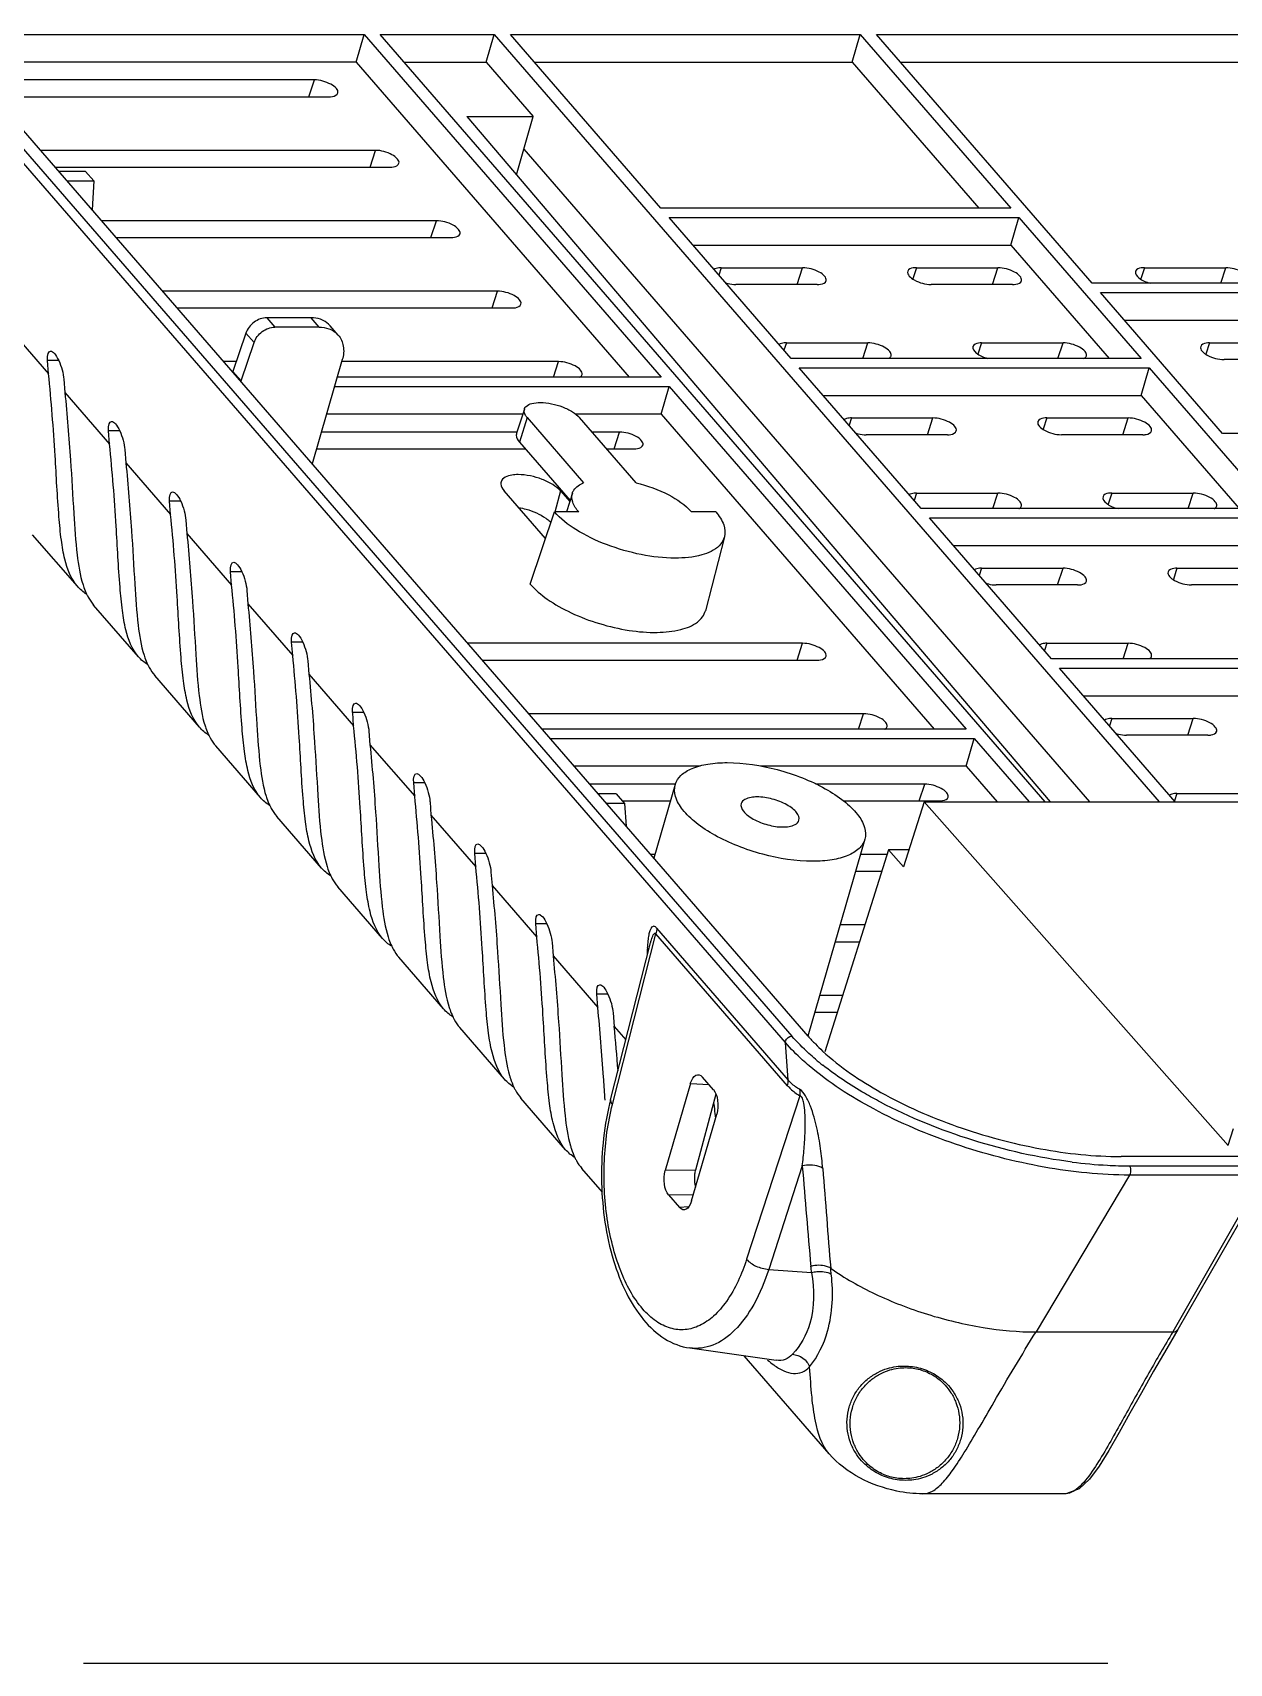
# Model space of a CAD drawing. Header units: millimetres. Extents: x -1 to 407, y -1 to 283.
# Drawn here: x 152.37 to 168.29, y 73.95 to 95.66 of the extents above; entities that cross this region are included whole.
import ezdxf

# ---------------------------------------------------------------- set-up
doc = ezdxf.new("R2010")
doc.units = ezdxf.units.MM
doc.header["$LTSCALE"] = 23.1
doc.layers.get('0').update_dxf_attribs({"linetype": 'CONTINUOUS'})
doc.layers.add('0013-STAND', color=7, linetype='CONTINUOUS')
doc.layers.add('002-CHASSIS', color=7, linetype='CONTINUOUS')

msp = doc.modelspace()

# ---------------------------------------------------------------- linework, layer by layer
at = {"color": 6, "linetype": 'Continuous'}
for points, knots in [([(163.237, 77.361), (163.251, 77.41), (163.289, 77.505), (163.375, 77.635), (163.486, 77.744), (163.611, 77.825), (163.739, 77.877), (163.857, 77.903), (163.933, 77.908), (163.969, 77.908)], [0, 0, 0, 0, 0.15477, 0.312314, 0.472509, 0.628884, 0.767614, 0.891041, 1, 1, 1, 1]), ([(163.279, 77.349), (163.293, 77.398), (163.333, 77.495), (163.421, 77.626), (163.532, 77.732), (163.653, 77.809), (163.773, 77.857), (163.884, 77.881), (163.955, 77.886), (163.988, 77.886)], [0, 0, 0, 0, 0.161866, 0.326869, 0.492235, 0.643269, 0.776746, 0.895509, 1, 1, 1, 1]), ([(163.969, 77.908), (164.006, 77.908), (164.08, 77.903), (164.187, 77.88), (164.288, 77.844), (164.383, 77.795), (164.474, 77.73), (164.562, 77.646), (164.644, 77.537), (164.709, 77.404), (164.747, 77.253), (164.754, 77.093), (164.736, 76.985), (164.72, 76.933)], [0, 0, 0, 0, 0.078004, 0.155009, 0.229862, 0.303372, 0.379052, 0.463676, 0.559716, 0.664882, 0.773012, 0.884692, 1, 1, 1, 1]), ([(163.988, 77.886), (164.021, 77.886), (164.086, 77.881), (164.178, 77.862), (164.265, 77.831), (164.349, 77.789), (164.433, 77.732), (164.517, 77.653), (164.597, 77.55), (164.663, 77.42), (164.703, 77.27), (164.712, 77.108), (164.693, 76.999), (164.678, 76.945)], [0, 0, 0, 0, 0.074012, 0.14324, 0.209879, 0.277744, 0.351205, 0.436262, 0.532034, 0.641043, 0.756468, 0.876199, 1, 1, 1, 1]), ([(163.988, 76.386), (163.951, 76.386), (163.877, 76.391), (163.77, 76.414), (163.669, 76.45), (163.574, 76.499), (163.483, 76.564), (163.395, 76.648), (163.313, 76.757), (163.248, 76.89), (163.21, 77.041), (163.203, 77.201), (163.221, 77.309), (163.237, 77.361)], [0, 0, 0, 0, 0.078004, 0.155009, 0.229862, 0.303372, 0.379052, 0.463676, 0.559716, 0.664882, 0.773012, 0.884692, 1, 1, 1, 1]), ([(163.969, 76.408), (163.936, 76.408), (163.871, 76.413), (163.779, 76.432), (163.692, 76.463), (163.608, 76.505), (163.524, 76.562), (163.44, 76.641), (163.36, 76.744), (163.294, 76.874), (163.254, 77.024), (163.245, 77.186), (163.264, 77.295), (163.279, 77.349)], [0, 0, 0, 0, 0.074012, 0.14324, 0.209879, 0.277744, 0.351205, 0.436262, 0.532034, 0.641043, 0.756468, 0.876199, 1, 1, 1, 1]), ([(164.678, 76.945), (164.664, 76.896), (164.624, 76.799), (164.536, 76.668), (164.425, 76.562), (164.304, 76.485), (164.184, 76.437), (164.073, 76.413), (164.002, 76.408), (163.969, 76.408)], [0, 0, 0, 0, 0.161866, 0.326869, 0.492235, 0.643269, 0.776746, 0.895509, 1, 1, 1, 1]), ([(164.72, 76.933), (164.706, 76.884), (164.668, 76.789), (164.582, 76.659), (164.471, 76.55), (164.346, 76.469), (164.218, 76.417), (164.1, 76.391), (164.024, 76.386), (163.988, 76.386)], [0, 0, 0, 0, 0.15477, 0.312314, 0.472509, 0.628884, 0.767614, 0.891041, 1, 1, 1, 1])]:
    msp.add_open_spline(points, degree=3, knots=knots, dxfattribs=at)
at = {"layer": '0013-STAND', "color": 7, "linetype": 'Continuous'}
msp.add_line((166.676, 73.949), (153.051, 73.949), dxfattribs=at)
at = {"layer": '002-CHASSIS', "color": 7, "linetype": 'Continuous'}
for p, q in [((162.388, 82.213), (143.791, 103.688)), ((143.877, 103.775), (162.475, 82.3)), ((162.689, 82.3), (144.092, 103.775)), ((151.322, 95.636), (156.782, 95.636)), ((156.676, 95.268), (156.782, 95.636)), ((156.782, 95.636), (160.734, 91.074)), ((156.999, 95.636), (158.512, 95.636)), ((165.845, 85.421), (156.999, 95.636)), ((158.406, 95.268), (158.512, 95.636)), ((158.512, 95.636), (167.359, 85.421)), ((158.729, 95.636), (163.384, 95.636)), ((160.732, 93.323), (158.729, 95.636)), ((163.277, 95.268), (163.384, 95.636)), ((163.384, 95.636), (165.387, 93.323)), ((163.6, 95.636), (169.879, 95.636)), ((166.469, 92.323), (163.6, 95.636)), ((156.676, 95.268), (151.459, 95.268)), ((156.676, 95.268), (160.309, 91.074)), ((157.318, 95.268), (158.406, 95.268)), ((158.406, 95.268), (159.034, 94.543)), ((159.047, 95.268), (163.277, 95.268)), ((163.277, 95.268), (164.962, 93.323)), ((163.919, 95.268), (169.773, 95.268)), ((156.122, 95.03), (151.665, 95.03)), ((156.05, 94.806), (156.122, 95.03)), ((151.859, 94.806), (156.316, 94.806)), ((158.149, 94.543), (159.034, 94.543)), ((158.149, 94.543), (165.911, 85.421)), ((158.81, 93.767), (159.034, 94.543)), ((156.934, 94.092), (152.477, 94.092)), ((156.862, 93.869), (156.934, 94.092)), ((158.909, 94.11), (166.434, 85.421)), ((152.671, 93.869), (157.128, 93.869)), ((153.078, 93.812), (152.719, 93.812)), ((153.186, 93.687), (153.078, 93.812)), ((152.828, 93.687), (153.186, 93.687)), ((153.186, 93.687), (153.164, 93.299)), ((157.746, 93.155), (153.289, 93.155)), ((157.673, 92.931), (157.746, 93.155)), ((165.387, 93.323), (160.732, 93.323)), ((160.84, 93.198), (165.495, 93.198)), ((162.464, 91.323), (160.84, 93.198)), ((165.389, 92.83), (165.495, 93.198)), ((165.495, 93.198), (167.119, 91.323)), ((153.483, 92.931), (157.94, 92.931)), ((161.159, 92.83), (165.389, 92.83)), ((165.389, 92.83), (166.694, 91.323)), ((161.535, 92.53), (161.503, 92.432)), ((161.535, 92.53), (162.617, 92.53)), ((162.545, 92.306), (162.617, 92.53)), ((164.133, 92.53), (164.084, 92.38)), ((164.133, 92.53), (165.216, 92.53)), ((165.143, 92.306), (165.216, 92.53)), ((167.164, 92.53), (167.116, 92.38)), ((167.164, 92.53), (168.247, 92.53)), ((168.179, 92.323), (168.247, 92.53)), ((162.811, 92.306), (161.729, 92.306)), ((165.409, 92.306), (164.327, 92.306)), ((172.748, 92.323), (166.469, 92.323)), ((158.558, 92.217), (154.101, 92.217)), ((158.485, 91.994), (158.558, 92.217)), ((166.578, 92.198), (172.856, 92.198)), ((168.201, 90.323), (166.578, 92.198)), ((154.294, 91.994), (158.752, 91.994)), ((156.077, 91.864), (155.487, 91.864)), ((155.487, 91.864), (155.595, 91.739)), ((156.185, 91.739), (156.077, 91.864)), ((151.99, 91.805), (152.585, 91.118)), ((155.211, 91.658), (155.037, 91.149)), ((155.319, 91.533), (155.211, 91.658)), ((156.185, 91.739), (155.595, 91.739)), ((156.438, 91.633), (156.33, 91.758)), ((166.896, 91.83), (172.75, 91.83)), ((155.146, 91.024), (155.319, 91.533)), ((162.401, 91.53), (162.369, 91.432)), ((162.401, 91.53), (163.484, 91.53)), ((163.416, 91.323), (163.484, 91.53)), ((164.999, 91.53), (164.95, 91.38)), ((164.999, 91.53), (166.082, 91.53)), ((166.014, 91.323), (166.082, 91.53)), ((168.03, 91.53), (167.982, 91.38)), ((168.03, 91.53), (169.113, 91.53)), ((152.718, 91.295), (152.572, 91.295)), ((152.585, 91.118), (152.572, 91.295)), ((155.082, 91.28), (154.913, 91.28)), ((156.493, 91.306), (156.093, 89.917)), ((159.37, 91.28), (156.493, 91.28)), ((159.303, 91.074), (159.37, 91.28)), ((167.119, 91.323), (162.464, 91.323)), ((162.572, 91.198), (167.227, 91.198)), ((164.196, 89.323), (162.572, 91.198)), ((167.121, 90.83), (167.227, 91.198)), ((167.227, 91.198), (168.851, 89.323)), ((169.306, 91.306), (168.224, 91.306)), ((152.788, 91.045), (152.802, 90.868)), ((155.037, 91.149), (155.026, 91.149)), ((155.037, 91.149), (155.146, 91.024)), ((155.146, 91.024), (155.134, 91.024)), ((160.734, 91.074), (156.426, 91.074)), ((152.802, 90.868), (153.397, 90.18)), ((156.39, 90.949), (160.842, 90.949)), ((160.736, 90.581), (160.842, 90.949)), ((160.842, 90.949), (164.793, 86.386)), ((162.891, 90.83), (167.121, 90.83)), ((167.121, 90.83), (168.426, 89.323)), ((158.893, 90.581), (156.284, 90.581)), ((158.915, 90.647), (158.812, 90.325)), ((158.952, 90.534), (158.85, 90.209)), ((158.952, 90.534), (159.703, 89.666)), ((160.736, 90.581), (159.596, 90.581)), ((160.401, 89.666), (159.65, 90.534)), ((160.736, 90.581), (164.368, 86.386)), ((153.53, 90.358), (153.384, 90.358)), ((153.397, 90.18), (153.384, 90.358)), ((158.812, 90.342), (156.215, 90.342)), ((160.182, 90.342), (159.815, 90.342)), ((160.109, 90.119), (160.182, 90.342)), ((163.267, 90.53), (163.235, 90.432)), ((163.267, 90.53), (164.35, 90.53)), ((164.277, 90.306), (164.35, 90.53)), ((165.865, 90.53), (165.816, 90.38)), ((165.865, 90.53), (166.948, 90.53)), ((166.875, 90.306), (166.948, 90.53)), ((174.48, 90.323), (168.201, 90.323)), ((153.6, 90.108), (153.613, 89.93)), ((156.151, 90.119), (158.928, 90.119)), ((158.85, 90.209), (159.523, 89.432)), ((160.009, 90.119), (160.376, 90.119)), ((164.543, 90.306), (163.461, 90.306)), ((167.141, 90.306), (166.059, 90.306)), ((153.613, 89.93), (154.209, 89.243)), ((159.196, 88.924), (158.645, 89.559)), ((159.394, 89.559), (159.32, 89.277)), ((159.394, 89.559), (159.518, 89.416)), ((159.554, 89.528), (159.474, 89.279)), ((164.133, 89.53), (164.101, 89.432)), ((164.133, 89.53), (165.216, 89.53)), ((165.148, 89.323), (165.216, 89.53)), ((166.731, 89.53), (166.683, 89.38)), ((166.731, 89.53), (167.814, 89.53)), ((167.746, 89.323), (167.814, 89.53)), ((154.342, 89.42), (154.195, 89.42)), ((154.209, 89.243), (154.195, 89.42)), ((158.994, 88.319), (159.314, 89.279)), ((159.639, 89.279), (159.314, 89.279)), ((161.462, 89.279), (161.137, 89.279)), ((168.851, 89.323), (164.196, 89.323)), ((154.412, 89.17), (154.425, 88.993)), ((164.304, 89.198), (168.959, 89.198)), ((165.928, 87.323), (164.304, 89.198)), ((152.969, 88.288), (152.373, 88.975)), ((154.425, 88.993), (155.021, 88.305)), ((161.577, 88.946), (161.324, 87.964)), ((164.623, 88.83), (168.853, 88.83)), ((155.154, 88.483), (155.007, 88.483)), ((155.021, 88.305), (155.007, 88.483)), ((164.999, 88.53), (164.967, 88.432)), ((164.999, 88.53), (166.082, 88.53)), ((166.009, 88.306), (166.082, 88.53)), ((167.597, 88.53), (167.549, 88.38)), ((167.597, 88.53), (168.68, 88.53)), ((155.224, 88.233), (155.237, 88.055)), ((166.275, 88.306), (165.193, 88.306)), ((168.873, 88.306), (167.791, 88.306)), ((153.781, 87.35), (153.185, 88.038)), ((155.237, 88.055), (155.833, 87.368)), ((155.966, 87.545), (155.819, 87.545)), ((155.833, 87.368), (155.819, 87.545)), ((162.617, 87.53), (158.16, 87.53)), ((162.545, 87.306), (162.617, 87.53)), ((165.865, 87.53), (165.833, 87.432)), ((165.865, 87.53), (166.948, 87.53)), ((166.88, 87.323), (166.948, 87.53)), ((156.036, 87.295), (156.049, 87.118)), ((158.354, 87.306), (162.811, 87.306)), ((170.583, 87.323), (165.928, 87.323)), ((154.593, 86.413), (153.997, 87.1)), ((156.049, 87.118), (156.644, 86.43)), ((166.036, 87.198), (170.691, 87.198)), ((167.575, 85.421), (166.036, 87.198)), ((166.355, 86.83), (170.585, 86.83)), ((156.778, 86.608), (156.631, 86.608)), ((156.644, 86.43), (156.631, 86.608)), ((163.429, 86.592), (158.972, 86.592)), ((163.362, 86.386), (163.429, 86.592)), ((166.731, 86.53), (166.699, 86.432)), ((166.731, 86.53), (167.814, 86.53)), ((167.741, 86.306), (167.814, 86.53)), ((156.848, 86.358), (156.861, 86.18)), ((164.793, 86.386), (159.151, 86.386)), ((159.259, 86.261), (164.901, 86.261)), ((164.795, 85.893), (164.901, 86.261)), ((164.901, 86.261), (165.629, 85.421)), ((168.007, 86.306), (166.925, 86.306)), ((155.404, 85.475), (154.809, 86.163)), ((156.861, 86.18), (157.456, 85.493)), ((161.256, 85.893), (159.578, 85.893)), ((164.795, 85.893), (162.057, 85.893)), ((164.795, 85.893), (165.204, 85.421)), ((157.589, 85.67), (157.443, 85.67)), ((157.456, 85.493), (157.443, 85.67)), ((160.923, 85.655), (159.784, 85.655)), ((160.923, 85.648), (160.639, 84.667)), ((164.241, 85.655), (162.788, 85.655)), ((164.169, 85.431), (164.241, 85.655)), ((157.66, 85.42), (157.673, 85.243)), ((160.138, 85.524), (159.897, 85.524)), ((160.247, 85.399), (160.005, 85.399)), ((160.138, 85.524), (160.247, 85.399)), ((160.219, 85.431), (160.86, 85.431)), ((160.247, 85.399), (160.27, 85.094)), ((163.155, 85.431), (164.435, 85.431)), ((164.234, 85.421), (163.961, 84.554)), ((164.234, 85.421), (197.365, 85.421)), ((168.279, 80.845), (164.234, 85.421)), ((167.597, 85.53), (167.565, 85.432)), ((167.597, 85.53), (168.68, 85.53)), ((156.216, 84.538), (155.621, 85.225)), ((157.673, 85.243), (158.268, 84.555)), ((163.445, 84.92), (162.688, 82.3)), ((158.401, 84.733), (158.255, 84.733)), ((158.268, 84.555), (158.255, 84.733)), ((160.654, 84.717), (160.596, 84.717)), ((163.76, 84.781), (162.912, 82.09)), ((163.74, 84.717), (163.386, 84.717)), ((164.032, 84.781), (163.76, 84.781)), ((163.961, 84.554), (163.76, 84.781)), ((158.471, 84.483), (158.485, 84.305)), ((163.321, 84.494), (163.669, 84.494)), ((157.028, 83.6), (156.433, 84.288)), ((158.485, 84.305), (159.08, 83.618)), ((159.213, 83.795), (159.067, 83.795)), ((159.08, 83.618), (159.067, 83.795)), ((160.088, 81.39), (160.666, 83.662)), ((162.418, 81.64), (160.666, 83.662)), ((160.675, 83.736), (162.426, 81.714)), ((163.444, 83.78), (163.115, 83.78)), ((159.283, 83.545), (159.297, 83.368)), ((160.062, 81.452), (160.594, 83.54)), ((163.051, 83.556), (163.374, 83.556)), ((157.84, 82.663), (157.245, 83.35)), ((159.297, 83.368), (159.892, 82.68)), ((160.025, 82.858), (159.879, 82.858)), ((159.892, 82.68), (159.879, 82.858)), ((163.149, 82.842), (162.845, 82.842)), ((160.095, 82.608), (160.109, 82.43)), ((162.78, 82.619), (163.079, 82.619)), ((158.652, 81.725), (158.057, 82.413)), ((160.109, 82.43), (160.265, 82.249)), ((162.426, 81.714), (162.388, 82.213)), ((161.124, 81.667), (160.79, 80.511)), ((161.124, 81.667), (161.373, 81.654)), ((161.431, 81.587), (161.286, 81.754)), ((159.464, 80.788), (158.869, 81.475)), ((159.988, 81.448), (159.986, 81.489)), ((161.464, 81.528), (161.19, 80.517)), ((162.579, 81.507), (161.872, 79.33)), ((161.14, 80.106), (161.474, 81.262)), ((168.279, 80.846), (168.35, 81.07)), ((162.613, 80.571), (162.167, 79.195)), ((168.426, 80.697), (166.854, 80.697)), ((166.962, 80.573), (204.157, 80.573)), ((159.955, 80.221), (159.68, 80.538)), ((161.19, 80.517), (160.79, 80.511)), ((166.967, 80.45), (165.722, 78.361)), ((204.163, 80.45), (166.967, 80.45)), ((160.833, 80.187), (161.165, 80.191)), ((160.833, 80.187), (160.978, 80.019)), ((161.099, 80.026), (160.978, 80.019)), ((168.501, 80.039), (167.542, 78.361)), ((168.57, 80.073), (167.61, 78.395)), ((162.167, 79.195), (162.736, 79.153)), ((167.61, 78.394), (167.61, 78.395)), ((165.722, 78.361), (167.542, 78.361)), ((161.115, 78.148), (162.265, 77.984)), ((162.972, 76.737), (161.84, 78.045)), ((162.269, 77.984), (162.268, 77.984)), ((166.102, 76.207), (164.215, 76.207))]:
    msp.add_line(p, q, dxfattribs=at)
msp.add_lwpolyline([(167.61, 78.394), (167.461, 78.143), (167.286, 77.838), (167.124, 77.551), (166.972, 77.279), (166.828, 77.022), (166.692, 76.785), (166.561, 76.575), (166.433, 76.401), (166.295, 76.272), (166.133, 76.209), (166.097, 76.207)], dxfattribs=at)
for centre, radius, start, end in [((163.118, 83.342), 2.57, 177.1274, 179.0012), ((135.49, 79.939), 24.745, 4.4053, 5.7782), ((164.442, 83.821), 2.32, 220.9449, 224.4696), ((164.723, 84.095), 2.713, 224.4522, 227.2937), ((165.165, 84.795), 3.675, 229.6709, 231.647), ((163.434, 80.593), 3.48, 165.7095, 166.6032), ((166.024, 81.813), 4.606, 185.1701, 186.8223), ((166.416, 81.858), 5.001, 186.8053, 187.2911), ((403.538, 100.343), 241.735, 184.69168, 185.00938), ((167.007, 86.913), 6.341, 262.7007, 266.9764), ((166.964, 86.045), 5.472, 266.9532, 269.981), ((607.475, 115.158), 445.936, 184.45256, 184.62367), ((137.701, 76.285), 25.199, 6.5359, 6.7238), ((142.483, 76.954), 20.631, 6.057, 6.2802), ((166.053, 76.534), 0.337, 298.8041, 300.88)]:
    msp.add_arc(centre, radius, start, end, dxfattribs=at)
at = {"layer": '002-CHASSIS', "color": 7, "linetype": 'Continuous', "extrusion": (0, 0, -1)}
for centre, major_axis, ratio, start_param, end_param in [((152.68, 91.17), (-0.076, 0.249), 0.315993, -0.950774, 2.190819), ((153.492, 90.233), (-0.076, 0.249), 0.315993, -0.950774, 2.190819), ((154.304, 89.295), (-0.076, 0.249), 0.315993, -0.950774, 2.190819), ((155.116, 88.358), (-0.076, 0.249), 0.315993, -0.950774, 2.190819), ((155.927, 87.42), (-0.076, 0.249), 0.315993, -0.950774, 2.190819), ((156.739, 86.483), (-0.076, 0.249), 0.315993, -0.950774, 2.190819), ((157.551, 85.545), (-0.076, 0.249), 0.315993, -0.950774, 2.190819), ((158.363, 84.608), (-0.076, 0.249), 0.315993, -0.950774, 2.190819), ((159.175, 83.67), (-0.076, 0.249), 0.315993, -0.950774, 2.190819), ((159.987, 82.733), (-0.076, 0.249), 0.315993, -0.950774, 2.190819), ((161.226, 81.548), (0, 0.238), 0.499473, -1.046082, 0.523497), ((161.371, 81.381), (0, 0.238), 0.500528, 0.5237, 2.093278), ((160.893, 80.392), (0, 0.238), 0.500528, -2.617893, -1.048315), ((161.038, 80.225), (0, 0.238), 0.499473, 2.095511, 3.665089)]:
    msp.add_ellipse(centre, major_axis=major_axis, ratio=ratio, start_param=start_param, end_param=end_param, dxfattribs=at)
at = {"layer": '002-CHASSIS', "color": 7, "linetype": 'Continuous'}
for points, knots in [([(156.435, 94.858), (156.439, 94.878), (156.412, 94.93), (156.337, 94.978), (156.236, 95.018), (156.16, 95.03), (156.122, 95.03)], [0, 0, 0, 0, 0.155823, 0.40022, 0.703529, 1, 1, 1, 1]), ([(156.316, 94.806), (156.331, 94.806), (156.373, 94.808), (156.428, 94.83), (156.435, 94.858)], [0, 0, 0, 0, 0.339168, 1, 1, 1, 1]), ([(157.247, 93.921), (157.251, 93.94), (157.224, 93.992), (157.149, 94.041), (157.048, 94.081), (156.972, 94.092), (156.934, 94.092)], [0, 0, 0, 0, 0.155823, 0.40022, 0.703529, 1, 1, 1, 1]), ([(157.128, 93.869), (157.143, 93.869), (157.185, 93.87), (157.24, 93.892), (157.247, 93.921)], [0, 0, 0, 0, 0.339168, 1, 1, 1, 1]), ([(158.059, 92.983), (158.063, 93.003), (158.036, 93.055), (157.961, 93.103), (157.86, 93.143), (157.784, 93.155), (157.746, 93.155)], [0, 0, 0, 0, 0.155823, 0.40022, 0.703529, 1, 1, 1, 1]), ([(157.94, 92.931), (157.955, 92.931), (157.997, 92.933), (158.052, 92.955), (158.059, 92.983)], [0, 0, 0, 0, 0.339168, 1, 1, 1, 1]), ([(161.535, 92.53), (161.525, 92.53), (161.491, 92.528), (161.455, 92.52), (161.436, 92.506)], [0, 0, 0, 0, 0.29851, 1, 1, 1, 1]), ([(162.93, 92.358), (162.934, 92.378), (162.907, 92.43), (162.833, 92.478), (162.732, 92.518), (162.655, 92.53), (162.617, 92.53)], [0, 0, 0, 0, 0.155823, 0.40022, 0.703529, 1, 1, 1, 1]), ([(164.133, 92.53), (164.119, 92.53), (164.077, 92.528), (164.025, 92.51), (164.016, 92.482)], [0, 0, 0, 0, 0.332941, 1, 1, 1, 1]), ([(165.528, 92.358), (165.532, 92.378), (165.506, 92.43), (165.431, 92.478), (165.33, 92.518), (165.253, 92.53), (165.216, 92.53)], [0, 0, 0, 0, 0.155823, 0.40022, 0.703529, 1, 1, 1, 1]), ([(167.164, 92.53), (167.15, 92.53), (167.109, 92.528), (167.056, 92.51), (167.047, 92.482)], [0, 0, 0, 0, 0.332941, 1, 1, 1, 1]), ([(168.559, 92.358), (168.564, 92.378), (168.537, 92.43), (168.462, 92.478), (168.361, 92.518), (168.284, 92.53), (168.247, 92.53)], [0, 0, 0, 0, 0.155823, 0.40022, 0.703529, 1, 1, 1, 1]), ([(161.589, 92.33), (161.601, 92.326), (161.646, 92.313), (161.694, 92.306), (161.729, 92.306)], [0, 0, 0, 0, 0.260725, 1, 1, 1, 1]), ([(162.811, 92.306), (162.826, 92.306), (162.868, 92.308), (162.923, 92.33), (162.93, 92.358)], [0, 0, 0, 0, 0.339168, 1, 1, 1, 1]), ([(164.016, 92.482), (164, 92.437), (164.1, 92.359), (164.208, 92.32), (164.288, 92.306), (164.327, 92.306)], [0, 0, 0, 0, 0.382235, 0.693851, 1, 1, 1, 1]), ([(165.409, 92.306), (165.424, 92.306), (165.467, 92.308), (165.522, 92.33), (165.528, 92.358)], [0, 0, 0, 0, 0.339168, 1, 1, 1, 1]), ([(167.047, 92.482), (167.036, 92.451), (167.087, 92.39), (167.162, 92.35), (167.217, 92.329), (167.246, 92.322)], [0, 0, 0, 0, 0.366029, 0.663578, 1, 1, 1, 1]), ([(158.87, 92.046), (158.875, 92.065), (158.848, 92.117), (158.773, 92.166), (158.672, 92.206), (158.596, 92.217), (158.558, 92.217)], [0, 0, 0, 0, 0.155823, 0.40022, 0.703529, 1, 1, 1, 1]), ([(155.487, 91.864), (155.428, 91.864), (155.308, 91.816), (155.231, 91.716), (155.211, 91.658)], [0, 0, 0, 0, 0.492185, 1, 1, 1, 1]), ([(156.239, 91.828), (156.227, 91.834), (156.176, 91.855), (156.119, 91.864), (156.077, 91.864)], [0, 0, 0, 0, 0.240707, 1, 1, 1, 1]), ([(158.752, 91.994), (158.767, 91.994), (158.809, 91.995), (158.864, 92.017), (158.87, 92.046)], [0, 0, 0, 0, 0.339168, 1, 1, 1, 1]), ([(155.319, 91.533), (155.339, 91.591), (155.417, 91.691), (155.536, 91.739), (155.595, 91.739)], [0, 0, 0, 0, 0.507815, 1, 1, 1, 1]), ([(156.438, 91.633), (156.474, 91.592), (156.523, 91.481), (156.51, 91.363), (156.493, 91.306)], [0, 0, 0, 0, 0.473464, 1, 1, 1, 1]), ([(162.401, 91.53), (162.391, 91.53), (162.357, 91.528), (162.322, 91.52), (162.302, 91.506)], [0, 0, 0, 0, 0.29851, 1, 1, 1, 1]), ([(163.796, 91.358), (163.8, 91.378), (163.773, 91.43), (163.699, 91.478), (163.598, 91.518), (163.521, 91.53), (163.484, 91.53)], [0, 0, 0, 0, 0.155823, 0.40022, 0.703529, 1, 1, 1, 1]), ([(164.882, 91.482), (164.871, 91.451), (164.922, 91.39), (164.997, 91.35), (165.052, 91.329), (165.081, 91.322)], [0, 0, 0, 0, 0.366029, 0.663578, 1, 1, 1, 1]), ([(164.999, 91.53), (164.985, 91.53), (164.943, 91.528), (164.891, 91.51), (164.882, 91.482)], [0, 0, 0, 0, 0.332941, 1, 1, 1, 1]), ([(166.394, 91.358), (166.398, 91.378), (166.372, 91.43), (166.297, 91.478), (166.196, 91.518), (166.119, 91.53), (166.082, 91.53)], [0, 0, 0, 0, 0.155823, 0.40022, 0.703529, 1, 1, 1, 1]), ([(167.913, 91.482), (167.897, 91.437), (167.997, 91.359), (168.105, 91.32), (168.185, 91.306), (168.224, 91.306)], [0, 0, 0, 0, 0.382235, 0.693851, 1, 1, 1, 1]), ([(168.03, 91.53), (168.016, 91.53), (167.975, 91.528), (167.922, 91.51), (167.913, 91.482)], [0, 0, 0, 0, 0.332941, 1, 1, 1, 1]), ([(159.682, 91.108), (159.687, 91.128), (159.66, 91.18), (159.585, 91.228), (159.484, 91.268), (159.408, 91.28), (159.37, 91.28)], [0, 0, 0, 0, 0.155823, 0.40022, 0.703529, 1, 1, 1, 1]), ([(163.762, 91.322), (163.767, 91.324), (163.781, 91.332), (163.793, 91.346), (163.796, 91.358)], [0, 0, 0, 0, 0.289574, 1, 1, 1, 1]), ([(166.36, 91.322), (166.365, 91.324), (166.379, 91.332), (166.391, 91.346), (166.394, 91.358)], [0, 0, 0, 0, 0.289574, 1, 1, 1, 1]), ([(152.969, 88.288), (152.882, 88.388), (152.802, 88.603), (152.75, 88.92), (152.707, 89.381), (152.671, 90.12), (152.622, 90.755), (152.585, 91.118)], [0, 0, 0, 0, 0.137752, 0.227974, 0.336941, 0.619477, 1, 1, 1, 1]), ([(159.65, 91.072), (159.654, 91.074), (159.668, 91.082), (159.68, 91.097), (159.682, 91.108)], [0, 0, 0, 0, 0.288467, 1, 1, 1, 1]), ([(152.802, 90.868), (152.832, 90.569), (152.876, 90.031), (152.916, 89.31), (152.953, 88.754), (153.003, 88.437), (153.044, 88.307)], [0, 0, 0, 0, 0.350213, 0.628014, 0.84152, 1, 1, 1, 1]), ([(158.952, 90.534), (158.944, 90.543), (158.919, 90.575), (158.906, 90.62), (158.915, 90.647)], [0, 0, 0, 0, 0.304898, 1, 1, 1, 1]), ([(158.915, 90.647), (158.919, 90.661), (158.945, 90.698), (159.023, 90.729), (159.089, 90.735), (159.127, 90.735)], [0, 0, 0, 0, 0.181469, 0.529841, 1, 1, 1, 1]), ([(159.127, 90.735), (159.228, 90.735), (159.379, 90.702), (159.551, 90.619), (159.623, 90.564), (159.65, 90.534)], [0, 0, 0, 0, 0.530632, 0.788408, 1, 1, 1, 1]), ([(158.812, 90.325), (158.809, 90.317), (158.803, 90.274), (158.828, 90.234), (158.85, 90.209)], [0, 0, 0, 0, 0.214031, 1, 1, 1, 1]), ([(160.494, 90.171), (160.499, 90.19), (160.472, 90.242), (160.397, 90.291), (160.296, 90.331), (160.22, 90.342), (160.182, 90.342)], [0, 0, 0, 0, 0.155823, 0.40022, 0.703529, 1, 1, 1, 1]), ([(163.267, 90.53), (163.257, 90.53), (163.223, 90.528), (163.188, 90.52), (163.168, 90.506)], [0, 0, 0, 0, 0.29851, 1, 1, 1, 1]), ([(163.321, 90.33), (163.333, 90.326), (163.378, 90.313), (163.426, 90.306), (163.461, 90.306)], [0, 0, 0, 0, 0.260725, 1, 1, 1, 1]), ([(164.662, 90.358), (164.666, 90.378), (164.64, 90.43), (164.565, 90.478), (164.464, 90.518), (164.387, 90.53), (164.35, 90.53)], [0, 0, 0, 0, 0.155823, 0.40022, 0.703529, 1, 1, 1, 1]), ([(164.543, 90.306), (164.558, 90.306), (164.6, 90.308), (164.655, 90.33), (164.662, 90.358)], [0, 0, 0, 0, 0.339168, 1, 1, 1, 1]), ([(165.748, 90.482), (165.732, 90.437), (165.832, 90.359), (165.94, 90.32), (166.02, 90.306), (166.059, 90.306)], [0, 0, 0, 0, 0.382235, 0.693851, 1, 1, 1, 1]), ([(165.865, 90.53), (165.851, 90.53), (165.81, 90.528), (165.757, 90.51), (165.748, 90.482)], [0, 0, 0, 0, 0.332941, 1, 1, 1, 1]), ([(167.26, 90.358), (167.264, 90.378), (167.238, 90.43), (167.163, 90.478), (167.062, 90.518), (166.985, 90.53), (166.948, 90.53)], [0, 0, 0, 0, 0.155823, 0.40022, 0.703529, 1, 1, 1, 1]), ([(167.141, 90.306), (167.157, 90.306), (167.199, 90.308), (167.254, 90.33), (167.26, 90.358)], [0, 0, 0, 0, 0.339168, 1, 1, 1, 1]), ([(153.781, 87.35), (153.694, 87.45), (153.614, 87.665), (153.562, 87.982), (153.519, 88.443), (153.483, 89.183), (153.434, 89.817), (153.397, 90.18)], [0, 0, 0, 0, 0.137752, 0.227974, 0.336941, 0.619477, 1, 1, 1, 1]), ([(160.376, 90.119), (160.391, 90.119), (160.433, 90.12), (160.488, 90.142), (160.494, 90.171)], [0, 0, 0, 0, 0.339168, 1, 1, 1, 1]), ([(153.613, 89.93), (153.644, 89.631), (153.688, 89.094), (153.728, 88.373), (153.765, 87.817), (153.814, 87.499), (153.856, 87.37)], [0, 0, 0, 0, 0.350213, 0.628014, 0.84152, 1, 1, 1, 1]), ([(158.605, 89.681), (158.602, 89.672), (158.597, 89.628), (158.623, 89.585), (158.645, 89.559)], [0, 0, 0, 0, 0.214031, 1, 1, 1, 1]), ([(158.833, 89.775), (158.804, 89.775), (158.724, 89.771), (158.622, 89.735), (158.605, 89.681)], [0, 0, 0, 0, 0.335263, 1, 1, 1, 1]), ([(159.394, 89.559), (159.366, 89.592), (159.288, 89.651), (159.103, 89.74), (158.941, 89.775), (158.833, 89.775)], [0, 0, 0, 0, 0.211592, 0.469369, 1, 1, 1, 1]), ([(159.554, 89.528), (159.558, 89.542), (159.589, 89.606), (159.653, 89.646), (159.703, 89.666)], [0, 0, 0, 0, 0.221393, 1, 1, 1, 1]), ([(160.401, 89.666), (160.551, 89.63), (160.815, 89.534), (161.056, 89.375), (161.137, 89.279)], [0, 0, 0, 0, 0.551275, 1, 1, 1, 1]), ([(159.639, 89.279), (159.605, 89.317), (159.55, 89.392), (159.542, 89.49), (159.554, 89.528)], [0, 0, 0, 0, 0.563521, 1, 1, 1, 1]), ([(164.133, 89.53), (164.123, 89.53), (164.089, 89.528), (164.054, 89.52), (164.034, 89.506)], [0, 0, 0, 0, 0.29851, 1, 1, 1, 1]), ([(165.528, 89.358), (165.532, 89.378), (165.506, 89.43), (165.431, 89.478), (165.33, 89.518), (165.253, 89.53), (165.216, 89.53)], [0, 0, 0, 0, 0.155823, 0.40022, 0.703529, 1, 1, 1, 1]), ([(166.614, 89.482), (166.603, 89.451), (166.654, 89.39), (166.729, 89.35), (166.784, 89.329), (166.813, 89.322)], [0, 0, 0, 0, 0.366029, 0.663578, 1, 1, 1, 1]), ([(166.731, 89.53), (166.717, 89.53), (166.676, 89.528), (166.623, 89.51), (166.614, 89.482)], [0, 0, 0, 0, 0.332941, 1, 1, 1, 1]), ([(168.126, 89.358), (168.131, 89.378), (168.104, 89.43), (168.029, 89.478), (167.928, 89.518), (167.851, 89.53), (167.814, 89.53)], [0, 0, 0, 0, 0.155823, 0.40022, 0.703529, 1, 1, 1, 1]), ([(154.593, 86.413), (154.506, 86.513), (154.426, 86.728), (154.374, 87.045), (154.331, 87.506), (154.295, 88.245), (154.246, 88.88), (154.209, 89.243)], [0, 0, 0, 0, 0.137752, 0.227974, 0.336941, 0.619477, 1, 1, 1, 1]), ([(158.839, 89.337), (158.872, 89.331), (158.999, 89.302), (159.122, 89.251), (159.202, 89.195)], [0, 0, 0, 0, 0.259935, 1, 1, 1, 1]), ([(160.921, 88.663), (160.77, 88.663), (160.459, 88.7), (160.013, 88.828), (159.618, 89.016), (159.396, 89.185), (159.314, 89.279)], [0, 0, 0, 0, 0.257037, 0.530828, 0.788143, 1, 1, 1, 1]), ([(161.462, 89.279), (161.506, 89.227), (161.576, 89.126), (161.59, 88.998), (161.577, 88.946)], [0, 0, 0, 0, 0.559629, 1, 1, 1, 1]), ([(165.494, 89.322), (165.499, 89.324), (165.513, 89.332), (165.525, 89.346), (165.528, 89.358)], [0, 0, 0, 0, 0.289574, 1, 1, 1, 1]), ([(168.092, 89.322), (168.097, 89.324), (168.111, 89.332), (168.123, 89.346), (168.126, 89.358)], [0, 0, 0, 0, 0.289574, 1, 1, 1, 1]), ([(159.202, 89.195), (159.208, 89.191), (159.232, 89.173), (159.254, 89.154), (159.27, 89.138)], [0, 0, 0, 0, 0.26709, 1, 1, 1, 1]), ([(154.425, 88.993), (154.456, 88.694), (154.499, 88.156), (154.54, 87.435), (154.577, 86.879), (154.626, 86.562), (154.667, 86.432)], [0, 0, 0, 0, 0.350213, 0.628014, 0.84152, 1, 1, 1, 1]), ([(161.577, 88.946), (161.565, 88.902), (161.489, 88.784), (161.246, 88.682), (161.04, 88.663), (160.921, 88.663)], [0, 0, 0, 0, 0.180958, 0.527521, 1, 1, 1, 1]), ([(164.999, 88.53), (164.989, 88.53), (164.955, 88.528), (164.92, 88.52), (164.9, 88.506)], [0, 0, 0, 0, 0.29851, 1, 1, 1, 1]), ([(166.394, 88.358), (166.398, 88.378), (166.372, 88.43), (166.297, 88.478), (166.196, 88.518), (166.119, 88.53), (166.082, 88.53)], [0, 0, 0, 0, 0.155823, 0.40022, 0.703529, 1, 1, 1, 1]), ([(167.48, 88.482), (167.464, 88.437), (167.564, 88.359), (167.672, 88.32), (167.752, 88.306), (167.791, 88.306)], [0, 0, 0, 0, 0.382235, 0.693851, 1, 1, 1, 1]), ([(167.597, 88.53), (167.583, 88.53), (167.542, 88.528), (167.489, 88.51), (167.48, 88.482)], [0, 0, 0, 0, 0.332941, 1, 1, 1, 1]), ([(153.044, 88.307), (153.047, 88.296), (153.061, 88.255), (153.077, 88.214), (153.091, 88.185)], [0, 0, 0, 0, 0.260548, 1, 1, 1, 1]), ([(153.091, 88.185), (153.098, 88.171), (153.124, 88.119), (153.157, 88.07), (153.185, 88.038)], [0, 0, 0, 0, 0.260571, 1, 1, 1, 1]), ([(155.404, 85.475), (155.318, 85.575), (155.238, 85.79), (155.186, 86.107), (155.143, 86.568), (155.107, 87.308), (155.057, 87.942), (155.021, 88.305)], [0, 0, 0, 0, 0.137752, 0.227974, 0.336941, 0.619477, 1, 1, 1, 1]), ([(158.994, 88.319), (159.059, 88.242), (159.232, 88.096), (159.545, 87.922), (159.912, 87.783), (160.297, 87.694), (160.662, 87.664), (160.974, 87.695), (161.212, 87.783), (161.309, 87.904), (161.324, 87.964)], [0, 0, 0, 0, 0.116828, 0.257752, 0.412652, 0.568779, 0.713199, 0.835069, 0.928756, 1, 1, 1, 1]), ([(165.053, 88.33), (165.065, 88.326), (165.11, 88.313), (165.158, 88.306), (165.193, 88.306)], [0, 0, 0, 0, 0.260725, 1, 1, 1, 1]), ([(166.275, 88.306), (166.29, 88.306), (166.333, 88.308), (166.388, 88.33), (166.394, 88.358)], [0, 0, 0, 0, 0.339168, 1, 1, 1, 1]), ([(155.237, 88.055), (155.267, 87.756), (155.311, 87.219), (155.351, 86.498), (155.389, 85.942), (155.438, 85.624), (155.479, 85.495)], [0, 0, 0, 0, 0.350213, 0.628014, 0.84152, 1, 1, 1, 1]), ([(162.93, 87.358), (162.934, 87.378), (162.907, 87.43), (162.833, 87.478), (162.732, 87.518), (162.655, 87.53), (162.617, 87.53)], [0, 0, 0, 0, 0.155823, 0.40022, 0.703529, 1, 1, 1, 1]), ([(165.865, 87.53), (165.855, 87.53), (165.821, 87.528), (165.786, 87.52), (165.766, 87.506)], [0, 0, 0, 0, 0.29851, 1, 1, 1, 1]), ([(167.26, 87.358), (167.264, 87.378), (167.238, 87.43), (167.163, 87.478), (167.062, 87.518), (166.985, 87.53), (166.948, 87.53)], [0, 0, 0, 0, 0.155823, 0.40022, 0.703529, 1, 1, 1, 1]), ([(153.856, 87.37), (153.859, 87.359), (153.873, 87.317), (153.889, 87.276), (153.903, 87.247)], [0, 0, 0, 0, 0.260548, 1, 1, 1, 1]), ([(156.216, 84.538), (156.13, 84.638), (156.05, 84.853), (155.998, 85.17), (155.955, 85.631), (155.919, 86.37), (155.869, 87.005), (155.833, 87.368)], [0, 0, 0, 0, 0.137752, 0.227974, 0.336941, 0.619477, 1, 1, 1, 1]), ([(162.811, 87.306), (162.826, 87.306), (162.868, 87.308), (162.923, 87.33), (162.93, 87.358)], [0, 0, 0, 0, 0.339168, 1, 1, 1, 1]), ([(167.226, 87.322), (167.231, 87.324), (167.245, 87.332), (167.257, 87.346), (167.26, 87.358)], [0, 0, 0, 0, 0.289574, 1, 1, 1, 1]), ([(153.903, 87.247), (153.91, 87.233), (153.936, 87.182), (153.969, 87.133), (153.997, 87.1)], [0, 0, 0, 0, 0.260571, 1, 1, 1, 1]), ([(156.049, 87.118), (156.079, 86.819), (156.123, 86.281), (156.163, 85.56), (156.2, 85.004), (156.25, 84.687), (156.291, 84.557)], [0, 0, 0, 0, 0.350213, 0.628014, 0.84152, 1, 1, 1, 1]), ([(154.667, 86.432), (154.671, 86.421), (154.685, 86.38), (154.701, 86.339), (154.715, 86.31)], [0, 0, 0, 0, 0.260548, 1, 1, 1, 1]), ([(157.028, 83.6), (156.942, 83.7), (156.862, 83.915), (156.81, 84.232), (156.767, 84.693), (156.731, 85.433), (156.681, 86.067), (156.644, 86.43)], [0, 0, 0, 0, 0.137752, 0.227974, 0.336941, 0.619477, 1, 1, 1, 1]), ([(163.742, 86.421), (163.746, 86.44), (163.719, 86.492), (163.644, 86.541), (163.544, 86.581), (163.467, 86.592), (163.429, 86.592)], [0, 0, 0, 0, 0.155823, 0.40022, 0.703529, 1, 1, 1, 1]), ([(163.709, 86.385), (163.713, 86.387), (163.728, 86.395), (163.739, 86.409), (163.742, 86.421)], [0, 0, 0, 0, 0.288467, 1, 1, 1, 1]), ([(166.731, 86.53), (166.721, 86.53), (166.687, 86.528), (166.652, 86.52), (166.632, 86.506)], [0, 0, 0, 0, 0.29851, 1, 1, 1, 1]), ([(168.126, 86.358), (168.131, 86.378), (168.104, 86.43), (168.029, 86.478), (167.928, 86.518), (167.851, 86.53), (167.814, 86.53)], [0, 0, 0, 0, 0.155823, 0.40022, 0.703529, 1, 1, 1, 1]), ([(154.715, 86.31), (154.722, 86.296), (154.748, 86.244), (154.781, 86.195), (154.809, 86.163)], [0, 0, 0, 0, 0.260571, 1, 1, 1, 1]), ([(166.785, 86.33), (166.797, 86.326), (166.842, 86.313), (166.89, 86.306), (166.925, 86.306)], [0, 0, 0, 0, 0.260725, 1, 1, 1, 1]), ([(168.007, 86.306), (168.023, 86.306), (168.065, 86.308), (168.12, 86.33), (168.126, 86.358)], [0, 0, 0, 0, 0.339168, 1, 1, 1, 1]), ([(156.861, 86.18), (156.891, 85.881), (156.935, 85.344), (156.975, 84.623), (157.012, 84.067), (157.062, 83.749), (157.103, 83.62)], [0, 0, 0, 0, 0.350213, 0.628014, 0.84152, 1, 1, 1, 1]), ([(160.923, 85.649), (160.936, 85.695), (160.998, 85.787), (161.157, 85.877), (161.369, 85.931), (161.529, 85.941), (161.615, 85.941)], [0, 0, 0, 0, 0.180693, 0.399495, 0.67305, 1, 1, 1, 1]), ([(161.615, 85.941), (161.839, 85.941), (162.181, 85.887), (162.612, 85.746), (162.911, 85.606), (163.16, 85.445), (163.343, 85.273), (163.451, 85.097), (163.459, 84.971), (163.445, 84.92)], [0, 0, 0, 0, 0.296355, 0.451721, 0.599656, 0.731973, 0.842664, 0.929922, 1, 1, 1, 1]), ([(162.752, 84.628), (162.528, 84.628), (162.186, 84.682), (161.756, 84.823), (161.457, 84.963), (161.207, 85.123), (161.025, 85.296), (160.916, 85.471), (160.908, 85.598), (160.923, 85.649)], [0, 0, 0, 0, 0.296355, 0.451721, 0.599656, 0.731973, 0.842664, 0.929922, 1, 1, 1, 1]), ([(164.554, 85.483), (164.558, 85.503), (164.531, 85.555), (164.456, 85.603), (164.355, 85.643), (164.279, 85.655), (164.241, 85.655)], [0, 0, 0, 0, 0.155823, 0.40022, 0.703529, 1, 1, 1, 1]), ([(155.479, 85.495), (155.483, 85.484), (155.497, 85.442), (155.513, 85.401), (155.527, 85.372)], [0, 0, 0, 0, 0.260548, 1, 1, 1, 1]), ([(155.527, 85.372), (155.533, 85.358), (155.56, 85.307), (155.593, 85.258), (155.621, 85.225)], [0, 0, 0, 0, 0.260571, 1, 1, 1, 1]), ([(157.84, 82.663), (157.754, 82.763), (157.674, 82.978), (157.622, 83.295), (157.579, 83.756), (157.543, 84.495), (157.493, 85.13), (157.456, 85.493)], [0, 0, 0, 0, 0.137752, 0.227974, 0.336941, 0.619477, 1, 1, 1, 1]), ([(161.799, 85.395), (161.79, 85.361), (161.82, 85.296), (161.886, 85.236), (161.992, 85.167), (162.151, 85.106), (162.289, 85.084), (162.357, 85.084)], [0, 0, 0, 0, 0.153752, 0.264999, 0.397975, 0.702161, 1, 1, 1, 1]), ([(162.01, 85.484), (161.984, 85.484), (161.909, 85.481), (161.814, 85.445), (161.799, 85.395)], [0, 0, 0, 0, 0.336806, 1, 1, 1, 1]), ([(162.568, 85.174), (162.578, 85.207), (162.547, 85.273), (162.481, 85.333), (162.375, 85.402), (162.216, 85.462), (162.079, 85.484), (162.01, 85.484)], [0, 0, 0, 0, 0.153752, 0.264999, 0.397975, 0.702161, 1, 1, 1, 1]), ([(164.435, 85.431), (164.45, 85.431), (164.492, 85.433), (164.547, 85.455), (164.554, 85.483)], [0, 0, 0, 0, 0.339168, 1, 1, 1, 1]), ([(167.597, 85.53), (167.587, 85.53), (167.553, 85.528), (167.518, 85.52), (167.498, 85.506)], [0, 0, 0, 0, 0.29851, 1, 1, 1, 1]), ([(157.673, 85.243), (157.703, 84.944), (157.747, 84.406), (157.787, 83.685), (157.824, 83.129), (157.874, 82.812), (157.915, 82.682)], [0, 0, 0, 0, 0.350213, 0.628014, 0.84152, 1, 1, 1, 1]), ([(162.357, 85.084), (162.383, 85.084), (162.458, 85.088), (162.554, 85.124), (162.568, 85.174)], [0, 0, 0, 0, 0.336806, 1, 1, 1, 1]), ([(163.445, 84.92), (163.431, 84.874), (163.369, 84.782), (163.21, 84.692), (162.998, 84.638), (162.839, 84.628), (162.752, 84.628)], [0, 0, 0, 0, 0.180693, 0.399495, 0.67305, 1, 1, 1, 1]), ([(156.291, 84.557), (156.295, 84.546), (156.309, 84.505), (156.325, 84.464), (156.339, 84.435)], [0, 0, 0, 0, 0.260548, 1, 1, 1, 1]), ([(158.652, 81.725), (158.566, 81.825), (158.486, 82.04), (158.433, 82.357), (158.39, 82.818), (158.354, 83.558), (158.305, 84.192), (158.268, 84.555)], [0, 0, 0, 0, 0.137752, 0.227974, 0.336941, 0.619477, 1, 1, 1, 1]), ([(156.339, 84.435), (156.345, 84.421), (156.372, 84.369), (156.405, 84.32), (156.433, 84.288)], [0, 0, 0, 0, 0.260571, 1, 1, 1, 1]), ([(158.485, 84.305), (158.514, 84.013), (158.558, 83.485), (158.598, 82.775), (158.633, 82.224), (158.679, 81.908), (158.717, 81.777)], [0, 0, 0, 0, 0.34729, 0.62447, 0.839185, 1, 1, 1, 1]), ([(157.103, 83.62), (157.107, 83.609), (157.12, 83.567), (157.137, 83.526), (157.151, 83.497)], [0, 0, 0, 0, 0.260548, 1, 1, 1, 1]), ([(159.464, 80.788), (159.377, 80.888), (159.298, 81.103), (159.245, 81.42), (159.202, 81.881), (159.166, 82.62), (159.117, 83.255), (159.08, 83.618)], [0, 0, 0, 0, 0.137752, 0.227974, 0.336941, 0.619477, 1, 1, 1, 1]), ([(160.675, 83.736), (160.665, 83.748), (160.647, 83.766), (160.615, 83.758), (160.597, 83.734), (160.581, 83.697), (160.567, 83.64), (160.557, 83.562), (160.552, 83.504), (160.551, 83.471)], [0, 0, 0, 0, 0.124625, 0.177174, 0.248894, 0.357881, 0.515229, 0.728187, 1, 1, 1, 1]), ([(160.594, 83.54), (160.597, 83.554), (160.604, 83.579), (160.616, 83.615), (160.628, 83.644), (160.64, 83.665), (160.657, 83.672), (160.664, 83.666), (160.666, 83.662)], [0, 0, 0, 0, 0.268148, 0.481925, 0.710687, 0.846584, 0.922392, 1, 1, 1, 1]), ([(157.151, 83.497), (157.157, 83.483), (157.184, 83.432), (157.217, 83.383), (157.245, 83.35)], [0, 0, 0, 0, 0.260571, 1, 1, 1, 1]), ([(159.297, 83.368), (159.326, 83.075), (159.37, 82.548), (159.409, 81.838), (159.445, 81.287), (159.491, 80.97), (159.529, 80.839)], [0, 0, 0, 0, 0.34729, 0.62447, 0.839185, 1, 1, 1, 1]), ([(157.915, 82.682), (157.919, 82.671), (157.932, 82.63), (157.949, 82.589), (157.963, 82.56)], [0, 0, 0, 0, 0.260548, 1, 1, 1, 1]), ([(157.963, 82.56), (157.969, 82.546), (157.995, 82.494), (158.028, 82.445), (158.057, 82.413)], [0, 0, 0, 0, 0.260571, 1, 1, 1, 1]), ([(159.986, 81.489), (159.98, 81.577), (159.955, 81.975), (159.923, 82.372), (159.892, 82.68)], [0, 0, 0, 0, 0.221507, 1, 1, 1, 1]), ([(162.787, 81.994), (162.758, 82.019), (162.648, 82.115), (162.545, 82.219), (162.475, 82.3)], [0, 0, 0, 0, 0.263278, 1, 1, 1, 1]), ([(162.702, 81.905), (162.673, 81.93), (162.563, 82.027), (162.459, 82.131), (162.388, 82.213)], [0, 0, 0, 0, 0.263123, 1, 1, 1, 1]), ([(162.883, 82.101), (163.116, 81.886), (163.691, 81.498), (164.674, 81.066), (165.752, 80.777), (166.495, 80.697), (166.854, 80.697)], [0, 0, 0, 0, 0.221897, 0.480063, 0.748762, 1, 1, 1, 1]), ([(166.967, 80.45), (166.587, 80.45), (165.8, 80.532), (164.652, 80.83), (163.593, 81.279), (162.965, 81.681), (162.702, 81.905)], [0, 0, 0, 0, 0.248955, 0.515571, 0.774003, 1, 1, 1, 1]), ([(163.652, 81.421), (163.581, 81.459), (163.315, 81.606), (163.06, 81.775), (162.885, 81.914)], [0, 0, 0, 0, 0.264476, 1, 1, 1, 1]), ([(158.717, 81.777), (158.721, 81.763), (158.738, 81.709), (158.758, 81.657), (158.776, 81.619)], [0, 0, 0, 0, 0.263637, 1, 1, 1, 1]), ([(162.418, 81.64), (162.43, 81.626), (162.478, 81.575), (162.534, 81.531), (162.579, 81.507)], [0, 0, 0, 0, 0.2691, 1, 1, 1, 1]), ([(162.577, 81.592), (162.563, 81.599), (162.507, 81.632), (162.459, 81.676), (162.426, 81.714)], [0, 0, 0, 0, 0.231539, 1, 1, 1, 1]), ([(158.776, 81.619), (158.782, 81.606), (158.808, 81.555), (158.841, 81.507), (158.869, 81.475)], [0, 0, 0, 0, 0.2603, 1, 1, 1, 1]), ([(160.062, 81.452), (160.061, 81.448), (160.059, 81.424), (160.075, 81.403), (160.088, 81.39)], [0, 0, 0, 0, 0.208129, 1, 1, 1, 1]), ([(162.885, 80.539), (162.878, 80.627), (162.858, 80.808), (162.818, 81.036), (162.77, 81.223), (162.723, 81.368), (162.666, 81.495), (162.612, 81.575), (162.577, 81.592)], [0, 0, 0, 0, 0.237334, 0.488472, 0.620634, 0.757613, 0.895558, 1, 1, 1, 1]), ([(162.613, 80.571), (162.622, 80.647), (162.638, 80.801), (162.65, 80.997), (162.653, 81.157), (162.65, 81.281), (162.637, 81.391), (162.621, 81.465), (162.595, 81.507), (162.579, 81.507)], [0, 0, 0, 0, 0.240571, 0.487177, 0.61377, 0.743875, 0.879671, 0.949892, 1, 1, 1, 1]), ([(166.201, 80.623), (165.754, 80.68), (164.877, 80.877), (164.044, 81.214), (163.652, 81.421)], [0, 0, 0, 0, 0.504176, 1, 1, 1, 1]), ([(160.049, 81.399), (159.967, 81.056), (159.902, 80.35), (160.022, 79.49), (160.253, 78.886), (160.478, 78.524), (160.762, 78.257), (160.998, 78.164), (161.115, 78.148)], [0, 0, 0, 0, 0.28453, 0.564478, 0.690279, 0.803093, 0.904708, 1, 1, 1, 1]), ([(161.872, 79.33), (161.808, 79.132), (161.688, 78.858), (161.448, 78.574), (161.26, 78.44), (161.057, 78.379), (160.85, 78.401), (160.654, 78.501), (160.4, 78.742), (160.156, 79.207), (159.991, 79.884), (159.956, 80.636), (160.025, 81.146), (160.088, 81.39)], [0, 0, 0, 0, 0.130048, 0.183917, 0.230757, 0.272774, 0.31375, 0.357873, 0.408183, 0.531058, 0.680191, 0.842176, 1, 1, 1, 1]), ([(159.529, 80.839), (159.533, 80.825), (159.55, 80.772), (159.57, 80.719), (159.588, 80.682)], [0, 0, 0, 0, 0.263637, 1, 1, 1, 1]), ([(159.588, 80.682), (159.594, 80.668), (159.62, 80.618), (159.653, 80.57), (159.68, 80.538)], [0, 0, 0, 0, 0.2603, 1, 1, 1, 1]), ([(162.885, 80.539), (162.868, 80.55), (162.783, 80.589), (162.684, 80.588), (162.613, 80.571)], [0, 0, 0, 0, 0.216186, 1, 1, 1, 1]), ([(166.962, 80.573), (166.967, 80.567), (166.983, 80.535), (166.983, 80.497), (166.975, 80.47)], [0, 0, 0, 0, 0.210565, 1, 1, 1, 1]), ([(161.191, 80.519), (161.186, 80.5), (161.172, 80.424), (161.176, 80.344), (161.191, 80.287)], [0, 0, 0, 0, 0.242719, 1, 1, 1, 1]), ([(161.872, 79.33), (161.904, 79.289), (162.001, 79.228), (162.108, 79.199), (162.167, 79.195)], [0, 0, 0, 0, 0.465121, 1, 1, 1, 1]), ([(162.99, 79.211), (162.973, 79.221), (162.889, 79.255), (162.794, 79.253), (162.727, 79.235)], [0, 0, 0, 0, 0.223684, 1, 1, 1, 1]), ([(162.167, 79.195), (162.114, 79.034), (161.995, 78.744), (161.746, 78.388), (161.447, 78.165), (161.217, 78.133), (161.115, 78.148)], [0, 0, 0, 0, 0.317817, 0.586004, 0.806468, 1, 1, 1, 1]), ([(162.736, 79.153), (162.772, 78.929), (162.78, 78.53), (162.59, 78.178), (162.483, 78.064)], [0, 0, 0, 0, 0.592987, 1, 1, 1, 1]), ([(162.71, 77.895), (162.819, 78.035), (163.014, 78.434), (163.026, 78.879), (162.999, 79.131)], [0, 0, 0, 0, 0.41262, 1, 1, 1, 1]), ([(162.736, 79.153), (162.759, 79.159), (162.846, 79.175), (162.942, 79.164), (162.999, 79.131)], [0, 0, 0, 0, 0.262861, 1, 1, 1, 1]), ([(162.99, 79.211), (163.175, 79.079), (163.593, 78.843), (164.276, 78.58), (164.997, 78.407), (165.486, 78.361), (165.722, 78.361)], [0, 0, 0, 0, 0.235053, 0.493846, 0.755851, 1, 1, 1, 1]), ([(167.542, 78.361), (167.549, 78.361), (167.575, 78.364), (167.6, 78.378), (167.61, 78.394)], [0, 0, 0, 0, 0.283438, 1, 1, 1, 1]), ([(164.215, 76.207), (164.259, 76.207), (164.359, 76.239), (164.49, 76.356), (164.627, 76.533), (164.782, 76.775), (164.963, 77.081), (165.273, 77.621), (165.531, 78.054), (165.722, 78.361)], [0, 0, 0, 0, 0.049521, 0.111647, 0.194369, 0.30119, 0.433933, 0.593879, 1, 1, 1, 1]), ([(167.542, 78.361), (167.434, 78.181), (167.221, 77.816), (166.963, 77.352), (166.756, 76.979), (166.598, 76.703), (166.436, 76.449), (166.306, 76.292), (166.225, 76.244)], [0, 0, 0, 0, 0.251652, 0.507269, 0.635799, 0.763756, 0.887851, 1, 1, 1, 1]), ([(162.483, 78.064), (162.456, 78.035), (162.39, 77.985), (162.307, 77.978), (162.269, 77.984)], [0, 0, 0, 0, 0.509543, 1, 1, 1, 1]), ([(162.483, 78.064), (162.532, 78.061), (162.63, 78.024), (162.693, 77.941), (162.71, 77.895)], [0, 0, 0, 0, 0.496846, 1, 1, 1, 1]), ([(162.232, 77.923), (162.275, 77.892), (162.357, 77.84), (162.489, 77.802), (162.614, 77.82), (162.681, 77.867), (162.71, 77.895)], [0, 0, 0, 0, 0.301087, 0.548865, 0.769242, 1, 1, 1, 1]), ([(162.971, 76.738), (162.868, 76.857), (162.786, 77.126), (162.736, 77.519), (162.719, 77.761), (162.71, 77.895)], [0, 0, 0, 0, 0.393927, 0.664955, 1, 1, 1, 1]), ([(164.215, 76.207), (164.099, 76.207), (163.645, 76.257), (163.196, 76.479), (162.972, 76.737)], [0, 0, 0, 0, 0.253824, 1, 1, 1, 1]), ([(166.215, 76.238), (166.206, 76.233), (166.171, 76.216), (166.131, 76.207), (166.102, 76.207)], [0, 0, 0, 0, 0.262404, 1, 1, 1, 1])]:
    msp.add_open_spline(points, degree=3, knots=knots, dxfattribs=at)
for points in [[(156.185, 91.739), (156.229, 91.739), (156.273, 91.732), (156.314, 91.717)], [(156.33, 91.758), (156.305, 91.787), (156.274, 91.811), (156.239, 91.828)], [(156.314, 91.717), (156.361, 91.7), (156.405, 91.671), (156.438, 91.633)], [(153.091, 88.183), (153.045, 88.212), (153.004, 88.247), (152.969, 88.288)], [(153.903, 87.246), (153.857, 87.274), (153.816, 87.31), (153.781, 87.35)], [(154.715, 86.308), (154.669, 86.337), (154.628, 86.372), (154.593, 86.413)], [(155.526, 85.371), (155.481, 85.399), (155.44, 85.435), (155.404, 85.475)], [(156.338, 84.433), (156.293, 84.462), (156.251, 84.497), (156.216, 84.538)], [(157.15, 83.496), (157.105, 83.524), (157.063, 83.56), (157.028, 83.6)], [(160.675, 83.736), (160.677, 83.711), (160.673, 83.686), (160.666, 83.662)], [(157.962, 82.558), (157.917, 82.587), (157.875, 82.622), (157.84, 82.663)], [(162.391, 82.235), (162.401, 82.269), (162.439, 82.3), (162.475, 82.3)], [(162.388, 82.213), (162.388, 82.22), (162.388, 82.228), (162.392, 82.234)], [(158.776, 81.619), (158.73, 81.648), (158.688, 81.684), (158.652, 81.725)], [(162.418, 81.64), (162.425, 81.664), (162.428, 81.689), (162.426, 81.714)], [(162.577, 81.592), (162.583, 81.564), (162.583, 81.535), (162.579, 81.507)], [(159.588, 80.682), (159.542, 80.711), (159.5, 80.747), (159.464, 80.788)], [(166.975, 80.47), (166.974, 80.464), (166.972, 80.456), (166.967, 80.452)], [(162.152, 77.988), (162.178, 77.965), (162.205, 77.943), (162.232, 77.923)]]:
    msp.add_open_spline(points, degree=3, dxfattribs=at)

doc.saveas('drawing.dxf')
